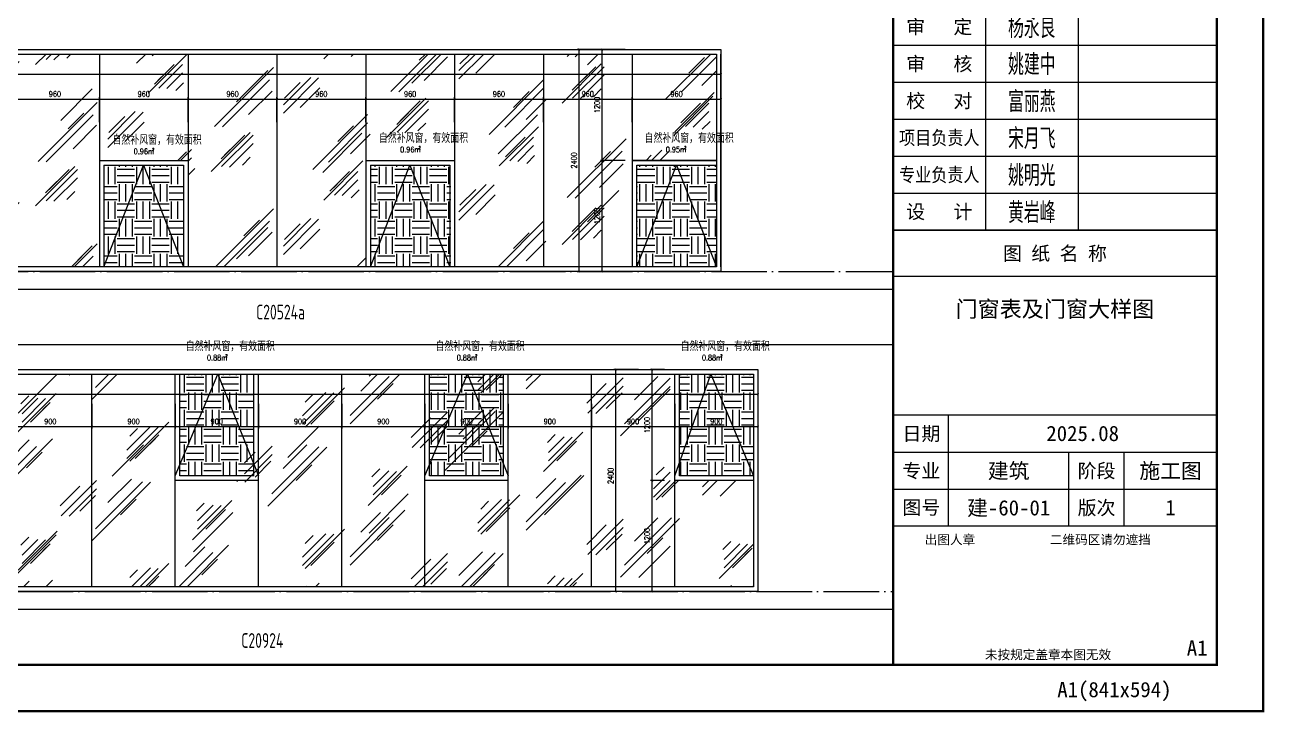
# Model space of a CAD drawing. Extents: x -4210259 to 293730, y -7499 to 868879.
# Drawn here: x -151936 to -138538, y 421208 to 428639 of the extents above; entities that cross this region are included whole.
import ezdxf
from ezdxf.enums import TextEntityAlignment as Align

# ---------------------------------------------------------------- set-up
doc = ezdxf.new("R2010")
doc.units = 0
doc.header["$LTSCALE"] = 1000
doc.header["$MEASUREMENT"] = 0
doc.linetypes.add('DOTE', pattern=[2.42, 2, -0.2, 0.02, -0.2])
doc.layers.get('Defpoints').update_dxf_attribs({"color": 210})
for name, color, linetype in [('0-cxFrame', 155, 'Continuous'), ('A-AXIS-DOTE', 14, 'DOTE'), ('A-CURTAIN', 134, 'Continuous'), ('A-LIN-V', 9, 'Continuous'), ('A-TEXT', 61, 'Continuous'), ('A-WINDOW', 140, 'Continuous'), ('A-门窗表显示尺寸', 160, 'Continuous'), ('qianming', 155, 'Continuous'), ('SPACE', 7, 'Continuous'), ('SPACE_HATCH', 8, 'Continuous'), ('参考线', 8, 'Continuous')]:
    doc.layers.add(name, color=color, linetype=linetype)
doc.layers.add('0-cxText', color=131, linetype='Continuous', lineweight=25)
doc.layers.add('A-WALL-HATCH', color=8, linetype='Continuous', lineweight=13)
doc.layers.add('A-加建区域', color=47, linetype='Continuous', plot=False)
doc.styles.add('_TCH_SPACE', font='SIMPLEX', dxfattribs={"height": 5, "bigfont": 'GBCBIG'})
doc.styles.add('A-DIM_T3', font='SIMPLEX', dxfattribs={"width": 0.705882, "bigfont": 'GBCBIG'})
doc.styles.add('BZHZ', font='bzxw', dxfattribs={"width": 0.8, "bigfont": 'bzhz'})
doc.styles.add('cx_biaoti', font='')
doc.styles.add('cx_tuming', font='')
doc.styles.add('cx_tuqian1', font='')
doc.styles.add('EXPO2012', font='@TSSDENG', dxfattribs={"width": 0.7, "bigfont": '@TSSDCHN'})
doc.styles.add('黑体', font='', dxfattribs={"height": 12})
doc.styles.get('cx_biaoti').set_extended_font_data('SimSun')
doc.styles.get('cx_tuming').set_extended_font_data('SimHei')
doc.styles.get('cx_tuqian1').set_extended_font_data('SimSun')
doc.styles.get('黑体').set_extended_font_data('SimHei')
doc.dimstyles.new('A-DIM&&20', dxfattribs={"dimtxt": 59.5, "dimasz": 20, "dimexe": 20, "dimexo": 20, "dimgap": 25.25, "dimtad": 1, "dimdec": 0, "dimzin": 0, "dimdsep": 46, "dimtxsty": 'A-DIM_T3', "dimblk": 'ARCHTICK', "dimcen": 0.09, "dimclrt": 7, "dimazin": 2, "dimtfac": 1, "dimtdec": 0, "dimtix": 1, "dimtmove": 2, "dimatfit": 3, "dimfxl": 0, "dimtolj": 1, "dimtzin": 0, "dimarcsym": 0})
pattern_1 = [(0, (0, 0), (187.5, 187.5), [187.5, -187.5]), (0, (0, 70.31), (187.5, 187.5), [187.5, -187.5]), (0, (0, 140.62), (187.5, 187.5), [187.5, -187.5]), (90, (23.44, 164.06), (-187.5, 187.5), [187.5, -187.5]), (90, (93.75, 164.06), (-187.5, 187.5), [187.5, -187.5]), (90, (164.06, 164.06), (-187.5, 187.5), [187.5, -187.5])]

# ---------------------------------------------------------------- blocks, each defined once
blk = doc.blocks.new('zjcx_lan_qianzi(Dragon)')
for p, q in [((-7000, 4800), (0, 4800)), ((-5000, 4800), (-5000, 0)), ((-3000, 4800), (-3000, 0)), ((-7000, 4000), (0, 4000)), ((-7000, 3200), (0, 3200)), ((-7000, 2400), (0, 2400)), ((-7000, 1600), (0, 1600)), ((-7000, 800), (0, 800))]:
    blk.add_line(p, q)
at = {"const_width": 30}
blk.add_lwpolyline([(-7000, 5600), (0, 5600)], dxfattribs=at)
blk.add_lwpolyline([(-7000, 5600), (0, 5600), (0, 0), (-7000, 0)], close=True, dxfattribs=at)
at = {"style": 'cx_biaoti'}
for s, p in [('签  字  栏', (-3500, 5200)), ('审   定', (-6000, 4400)), ('审   核', (-6000, 3600)), ('校   对', (-6000, 2800)), ('设   计', (-6000, 400))]:
    blk.add_text(s, height=300, dxfattribs=at).set_placement(p, align=Align.MIDDLE)
at = {"style": 'cx_biaoti', "width": 0.85}
for s, p in [('项目负责人', (-6000, 2000)), ('专业负责人', (-6000, 1200))]:
    blk.add_text(s, height=300, dxfattribs=at).set_placement(p, align=Align.MIDDLE)
blk = doc.blocks.new('T-签字(Dragon)')
at = {"layer": '0-cxFrame'}
blk.add_blockref('zjcx_lan_qianzi(Dragon)', (0, 0), dxfattribs=at)
at = {"layer": 'qianming', "style": 'BZHZ', "width": 0.8}
for s, p in [('杨永良', (-4000, 4400)), ('姚建中', (-4000, 3600)), ('富丽燕', (-4000, 2800)), ('宋月飞', (-4000, 2000)), ('姚明光', (-4000, 1200)), ('黄岩峰', (-4000, 400))]:
    blk.add_text(s, height=450, dxfattribs=at).set_placement(p, align=Align.MIDDLE)
blk = doc.blocks.new('zjcx_lan_tuming(Dragon)')
for p, q in [((-7000, 8400), (0, 8400)), ((-5800, 3000), (-5800, 5400)), ((-7000, 4600), (0, 4600)), ((-3200, 3000), (-3200, 4600)), ((-2000, 3000), (-2000, 4600)), ((-7000, 3800), (0, 3800))]:
    blk.add_line(p, q)
at = {"const_width": 30}
for points in [[(-7000, 9400), (0, 9400)], [(-7000, 5400), (0, 5400)], [(-7000, 3000), (0, 3000)], [(-7000, 0), (0, 0)]]:
    blk.add_lwpolyline(points, dxfattribs=at)
blk.add_lwpolyline([(-7000, 9400), (0, 9400), (0, 0), (-7000, 0)], close=True)
at = {"style": 'cx_biaoti'}
for s, p in [('图 纸 名 称', (-3500, 8900)), ('日期', (-6388, 5000)), ('专业', (-6388, 4200)), ('阶段', (-2600, 4200)), ('图号', (-6388, 3400)), ('版次', (-2600, 3400))]:
    blk.add_text(s, height=300, dxfattribs=at).set_placement(p, align=Align.MIDDLE)
for s, p in [('出图人章', (-6316, 2607)), ('二维码区请勿遮挡', (-3609, 2607)), ('未按规定盖章本图无效', (-5013, 120))]:
    blk.add_text(s, height=200, dxfattribs=at).set_placement(p)
blk = doc.blocks.new('T-图签(Dragon)')
blk.add_blockref('zjcx_lan_tuming(Dragon)', (0, 0))
at = {"color": 3, "style": 'cx_biaoti'}
for s, p in [('2025.08', (-2900, 5000)), ('建筑', (-4500, 4200)), ('施工图', (-1000, 4200))]:
    blk.add_text(s, height=330, dxfattribs=at).set_placement(p, align=Align.MIDDLE)
blk = doc.blocks.new('zjcx_T1(Dragon)')
at = {"layer": '0-cxFrame', "const_width": 50}
blk.add_lwpolyline([(-7000, 0), (0, 0), (0, 57400), (-7000, 57400)], close=True, dxfattribs=at)
at = {"layer": '0-cxFrame'}
for name, p in [('T-签字(Dragon)', (0, 9400)), ('T-图签(Dragon)', (0, 0))]:
    blk.add_blockref(name, p, dxfattribs=at)
blk = doc.blocks.new('TK22.A1 L(Dragon)')
at = {"layer": '0-cxFrame', "color": 7, "const_width": 0.5}
blk.add_lwpolyline([(0, 0), (-841, 0), (-841, 594), (0, 594)], close=True, dxfattribs=at)
at = {"layer": '0-cxFrame', "const_width": 0.5}
for points in [[(-80, 10), (-821, 10), (-821, 584), (-80, 584)], [(-10, 10), (-80, 10), (-80, 584), (-10, 584)]]:
    blk.add_lwpolyline(points, close=True, dxfattribs=at)
at = {"layer": '0-cxFrame', "xscale": 0.01, "yscale": 0.01, "zscale": 0.01}
blk.add_blockref('zjcx_T1(Dragon)', (-10, 10), dxfattribs=at)
at = {"style": '黑体', "flags": 4}
blk.add_attdef('图幅', text='', height=3.3, dxfattribs=at).set_placement((-40, 3), align=Align.RIGHT)
at = {"layer": '0-cxFrame', "style": '黑体'}
blk.add_text('(841x594)', height=3.3, dxfattribs=at).set_placement((-40, 3))
at = {"layer": '0-cxText', "flags": 4}
for tag, height, style, p in [('建设单位', 3.5, 'cx_tuming', (-45, 240)), ('项目名称', 3.5, 'cx_tuming', (-45, 210)), ('子项名称', 3.5, 'cx_tuming', (-45, 180)), ('工程编号', 3.3, 'cx_tuqian1', (-35, 165)), ('图名1', 3.5, 'cx_tuming', (-45, 87)), ('图名2', 3.5, 'cx_tuming', (-45, 79)), ('图名3', 3.5, 'cx_tuming', (-45, 71)), ('出图日期', 3.3, 'cx_tuqian1', (-39, 60)), ('专业', 3.3, 'cx_tuqian1', (-55, 52)), ('图号', 3.3, 'cx_tuqian1', (-55, 44)), ('版次', 3.3, 'cx_tuqian1', (-20, 44))]:
    blk.add_attdef(tag, text='', height=height, dxfattribs=dict(at, style=style)).set_placement(p, align=Align.MIDDLE)
at = {"layer": 'Defpoints', "color": 6, "flags": 4}
for tag, height, style, p in [('tufu', 3.3, '黑体', (-12, 12)), ('dwfname', 4, 'cx_tuqian1', (-80, 3))]:
    blk.add_attdef(tag, text='', height=height, dxfattribs=dict(at, style=style)).set_placement(p, align=Align.RIGHT)
blk = doc.blocks.new('_ArchTick')
at = {"color": 0, "linetype": 'ByBlock', "const_width": 0.4}
blk.add_lwpolyline([(-0.5, -0.5), (0.5, 0.5)], dxfattribs=at)
blk = doc.blocks.new('*D1271')
at = {"layer": 'A-门窗表显示尺寸', "color": 0, "lineweight": -2}
for p, q in [((161899, 519617), (161899, 519350)), ((182799, 519617), (182799, 519350)), ((161899, 519370), (182799, 519370))]:
    blk.add_line(p, q, dxfattribs=at)
at = {"layer": 'Defpoints', "color": 0}
for p in [(161899, 519637), (182799, 519637), (182799, 519370)]:
    blk.add_point(p, dxfattribs=at)
at = {"layer": 'A-门窗表显示尺寸', "color": 0, "lineweight": -2, "xscale": 20, "yscale": 20, "zscale": 20, "rotation": 180}
blk.add_blockref('_ArchTick', (161899, 519370), dxfattribs=at)
at = {"layer": 'A-门窗表显示尺寸', "color": 0, "lineweight": -2, "xscale": 20, "yscale": 20, "zscale": 20}
blk.add_blockref('_ArchTick', (182799, 519370), dxfattribs=at)
at = {"layer": 'A-门窗表显示尺寸', "color": 7, "insert": (172349, 519425), "char_height": 59.5, "attachment_point": 5, "style": 'A-DIM_T3'}
blk.add_mtext('\\A1;20900', dxfattribs=at)
blk = doc.blocks.new('*D1272')
at = {"layer": 'A-门窗表显示尺寸', "color": 0, "lineweight": -2}
for p, q in [((181789, 518437), (181636, 518437)), ((181656, 517237), (181656, 518437)), ((181789, 517237), (181636, 517237))]:
    blk.add_line(p, q, dxfattribs=at)
at = {"layer": 'Defpoints', "color": 0}
for p in [(181656, 518437), (181809, 518437), (181809, 517237)]:
    blk.add_point(p, dxfattribs=at)
at = {"layer": 'A-门窗表显示尺寸', "color": 0, "lineweight": -2, "xscale": 20, "yscale": 20, "zscale": 20}
for p, rotation in [((181656, 518437), 90), ((181656, 517237), 270)]:
    blk.add_blockref('_ArchTick', p, dxfattribs=dict(at, rotation=rotation))
at = {"layer": 'A-门窗表显示尺寸', "color": 7, "insert": (181601, 517837), "char_height": 59.5, "attachment_point": 5, "rotation": 90, "style": 'A-DIM_T3'}
blk.add_mtext('\\A1;1200', dxfattribs=at)
blk = doc.blocks.new('*D1273')
at = {"layer": 'A-门窗表显示尺寸', "color": 0, "lineweight": -2}
for p, q in [((181789, 519637), (181636, 519637)), ((181656, 518437), (181656, 519637)), ((181789, 518437), (181636, 518437))]:
    blk.add_line(p, q, dxfattribs=at)
at = {"layer": 'Defpoints', "color": 0}
for p in [(181656, 519637), (181809, 519637), (181809, 518437)]:
    blk.add_point(p, dxfattribs=at)
at = {"layer": 'A-门窗表显示尺寸', "color": 0, "lineweight": -2, "xscale": 20, "yscale": 20, "zscale": 20}
for p, rotation in [((181656, 519637), 90), ((181656, 518437), 270)]:
    blk.add_blockref('_ArchTick', p, dxfattribs=dict(at, rotation=rotation))
at = {"layer": 'A-门窗表显示尺寸', "color": 7, "insert": (181601, 519037), "char_height": 59.5, "attachment_point": 5, "rotation": 90, "style": 'A-DIM_T3'}
blk.add_mtext('\\A1;1200', dxfattribs=at)
blk = doc.blocks.new('*D1274')
at = {"layer": 'A-门窗表显示尺寸', "color": 0, "lineweight": -2}
for p, q in [((181899, 519267), (181899, 519000)), ((182799, 519267), (182799, 519000)), ((181899, 519020), (182799, 519020))]:
    blk.add_line(p, q, dxfattribs=at)
at = {"layer": 'Defpoints', "color": 0}
for p in [(181899, 519287), (182799, 519287), (182799, 519020)]:
    blk.add_point(p, dxfattribs=at)
at = {"layer": 'A-门窗表显示尺寸', "color": 0, "lineweight": -2, "xscale": 20, "yscale": 20, "zscale": 20, "rotation": 180}
blk.add_blockref('_ArchTick', (181899, 519020), dxfattribs=at)
at = {"layer": 'A-门窗表显示尺寸', "color": 0, "lineweight": -2, "xscale": 20, "yscale": 20, "zscale": 20}
blk.add_blockref('_ArchTick', (182799, 519020), dxfattribs=at)
at = {"layer": 'A-门窗表显示尺寸', "color": 7, "insert": (182349, 519075), "char_height": 59.5, "attachment_point": 5, "style": 'A-DIM_T3'}
blk.add_mtext('\\A1;900', dxfattribs=at)
blk = doc.blocks.new('*D1275')
at = {"layer": 'A-门窗表显示尺寸', "color": 0, "lineweight": -2}
for p, q in [((180999, 519267), (180999, 519000)), ((181899, 519267), (181899, 519000)), ((180999, 519020), (181899, 519020))]:
    blk.add_line(p, q, dxfattribs=at)
at = {"layer": 'Defpoints', "color": 0}
for p in [(180999, 519287), (181899, 519287), (181899, 519020)]:
    blk.add_point(p, dxfattribs=at)
at = {"layer": 'A-门窗表显示尺寸', "color": 0, "lineweight": -2, "xscale": 20, "yscale": 20, "zscale": 20, "rotation": 180}
blk.add_blockref('_ArchTick', (180999, 519020), dxfattribs=at)
at = {"layer": 'A-门窗表显示尺寸', "color": 0, "lineweight": -2, "xscale": 20, "yscale": 20, "zscale": 20}
blk.add_blockref('_ArchTick', (181899, 519020), dxfattribs=at)
at = {"layer": 'A-门窗表显示尺寸', "color": 7, "insert": (181449, 519075), "char_height": 59.5, "attachment_point": 5, "style": 'A-DIM_T3'}
blk.add_mtext('\\A1;900', dxfattribs=at)
blk = doc.blocks.new('*D1276')
at = {"layer": 'A-门窗表显示尺寸', "color": 0, "lineweight": -2}
for p, q in [((180099, 519267), (180099, 519000)), ((180999, 519267), (180999, 519000)), ((180099, 519020), (180999, 519020))]:
    blk.add_line(p, q, dxfattribs=at)
at = {"layer": 'Defpoints', "color": 0}
for p in [(180099, 519287), (180999, 519287), (180999, 519020)]:
    blk.add_point(p, dxfattribs=at)
at = {"layer": 'A-门窗表显示尺寸', "color": 0, "lineweight": -2, "xscale": 20, "yscale": 20, "zscale": 20, "rotation": 180}
blk.add_blockref('_ArchTick', (180099, 519020), dxfattribs=at)
at = {"layer": 'A-门窗表显示尺寸', "color": 0, "lineweight": -2, "xscale": 20, "yscale": 20, "zscale": 20}
blk.add_blockref('_ArchTick', (180999, 519020), dxfattribs=at)
at = {"layer": 'A-门窗表显示尺寸', "color": 7, "insert": (180549, 519075), "char_height": 59.5, "attachment_point": 5, "style": 'A-DIM_T3'}
blk.add_mtext('\\A1;900', dxfattribs=at)
blk = doc.blocks.new('*D1277')
at = {"layer": 'A-门窗表显示尺寸', "color": 0, "lineweight": -2}
for p, q in [((179199, 519267), (179199, 519000)), ((180099, 519267), (180099, 519000)), ((179199, 519020), (180099, 519020))]:
    blk.add_line(p, q, dxfattribs=at)
at = {"layer": 'Defpoints', "color": 0}
for p in [(179199, 519287), (180099, 519287), (180099, 519020)]:
    blk.add_point(p, dxfattribs=at)
at = {"layer": 'A-门窗表显示尺寸', "color": 0, "lineweight": -2, "xscale": 20, "yscale": 20, "zscale": 20, "rotation": 180}
blk.add_blockref('_ArchTick', (179199, 519020), dxfattribs=at)
at = {"layer": 'A-门窗表显示尺寸', "color": 0, "lineweight": -2, "xscale": 20, "yscale": 20, "zscale": 20}
blk.add_blockref('_ArchTick', (180099, 519020), dxfattribs=at)
at = {"layer": 'A-门窗表显示尺寸', "color": 7, "insert": (179649, 519075), "char_height": 59.5, "attachment_point": 5, "style": 'A-DIM_T3'}
blk.add_mtext('\\A1;900', dxfattribs=at)
blk = doc.blocks.new('*D1278')
at = {"layer": 'A-门窗表显示尺寸', "color": 0, "lineweight": -2}
for p, q in [((178299, 519267), (178299, 519000)), ((179199, 519267), (179199, 519000)), ((178299, 519020), (179199, 519020))]:
    blk.add_line(p, q, dxfattribs=at)
at = {"layer": 'Defpoints', "color": 0}
for p in [(178299, 519287), (179199, 519287), (179199, 519020)]:
    blk.add_point(p, dxfattribs=at)
at = {"layer": 'A-门窗表显示尺寸', "color": 0, "lineweight": -2, "xscale": 20, "yscale": 20, "zscale": 20, "rotation": 180}
blk.add_blockref('_ArchTick', (178299, 519020), dxfattribs=at)
at = {"layer": 'A-门窗表显示尺寸', "color": 0, "lineweight": -2, "xscale": 20, "yscale": 20, "zscale": 20}
blk.add_blockref('_ArchTick', (179199, 519020), dxfattribs=at)
at = {"layer": 'A-门窗表显示尺寸', "color": 7, "insert": (178749, 519075), "char_height": 59.5, "attachment_point": 5, "style": 'A-DIM_T3'}
blk.add_mtext('\\A1;900', dxfattribs=at)
blk = doc.blocks.new('*D1279')
at = {"layer": 'A-门窗表显示尺寸', "color": 0, "lineweight": -2}
for p, q in [((177399, 519267), (177399, 519000)), ((178299, 519267), (178299, 519000)), ((177399, 519020), (178299, 519020))]:
    blk.add_line(p, q, dxfattribs=at)
at = {"layer": 'Defpoints', "color": 0}
for p in [(177399, 519287), (178299, 519287), (178299, 519020)]:
    blk.add_point(p, dxfattribs=at)
at = {"layer": 'A-门窗表显示尺寸', "color": 0, "lineweight": -2, "xscale": 20, "yscale": 20, "zscale": 20, "rotation": 180}
blk.add_blockref('_ArchTick', (177399, 519020), dxfattribs=at)
at = {"layer": 'A-门窗表显示尺寸', "color": 0, "lineweight": -2, "xscale": 20, "yscale": 20, "zscale": 20}
blk.add_blockref('_ArchTick', (178299, 519020), dxfattribs=at)
at = {"layer": 'A-门窗表显示尺寸', "color": 7, "insert": (177849, 519075), "char_height": 59.5, "attachment_point": 5, "style": 'A-DIM_T3'}
blk.add_mtext('\\A1;900', dxfattribs=at)
blk = doc.blocks.new('*D1280')
at = {"layer": 'A-门窗表显示尺寸', "color": 0, "lineweight": -2}
for p, q in [((176499, 519267), (176499, 519000)), ((177399, 519267), (177399, 519000)), ((176499, 519020), (177399, 519020))]:
    blk.add_line(p, q, dxfattribs=at)
at = {"layer": 'Defpoints', "color": 0}
for p in [(176499, 519287), (177399, 519287), (177399, 519020)]:
    blk.add_point(p, dxfattribs=at)
at = {"layer": 'A-门窗表显示尺寸', "color": 0, "lineweight": -2, "xscale": 20, "yscale": 20, "zscale": 20, "rotation": 180}
blk.add_blockref('_ArchTick', (176499, 519020), dxfattribs=at)
at = {"layer": 'A-门窗表显示尺寸', "color": 0, "lineweight": -2, "xscale": 20, "yscale": 20, "zscale": 20}
blk.add_blockref('_ArchTick', (177399, 519020), dxfattribs=at)
at = {"layer": 'A-门窗表显示尺寸', "color": 7, "insert": (176949, 519075), "char_height": 59.5, "attachment_point": 5, "style": 'A-DIM_T3'}
blk.add_mtext('\\A1;900', dxfattribs=at)
blk = doc.blocks.new('*D1281')
at = {"layer": 'A-门窗表显示尺寸', "color": 0, "lineweight": -2}
for p, q in [((175599, 519267), (175599, 519000)), ((176499, 519267), (176499, 519000)), ((175599, 519020), (176499, 519020))]:
    blk.add_line(p, q, dxfattribs=at)
at = {"layer": 'Defpoints', "color": 0}
for p in [(175599, 519287), (176499, 519287), (176499, 519020)]:
    blk.add_point(p, dxfattribs=at)
at = {"layer": 'A-门窗表显示尺寸', "color": 0, "lineweight": -2, "xscale": 20, "yscale": 20, "zscale": 20, "rotation": 180}
blk.add_blockref('_ArchTick', (175599, 519020), dxfattribs=at)
at = {"layer": 'A-门窗表显示尺寸', "color": 0, "lineweight": -2, "xscale": 20, "yscale": 20, "zscale": 20}
blk.add_blockref('_ArchTick', (176499, 519020), dxfattribs=at)
at = {"layer": 'A-门窗表显示尺寸', "color": 7, "insert": (176049, 519075), "char_height": 59.5, "attachment_point": 5, "style": 'A-DIM_T3'}
blk.add_mtext('\\A1;900', dxfattribs=at)
blk = doc.blocks.new('*D1282')
at = {"layer": 'A-门窗表显示尺寸', "color": 0, "lineweight": -2}
for p, q in [((174699, 519267), (174699, 519000)), ((175599, 519267), (175599, 519000)), ((174699, 519020), (175599, 519020))]:
    blk.add_line(p, q, dxfattribs=at)
at = {"layer": 'Defpoints', "color": 0}
for p in [(174699, 519287), (175599, 519287), (175599, 519020)]:
    blk.add_point(p, dxfattribs=at)
at = {"layer": 'A-门窗表显示尺寸', "color": 0, "lineweight": -2, "xscale": 20, "yscale": 20, "zscale": 20, "rotation": 180}
blk.add_blockref('_ArchTick', (174699, 519020), dxfattribs=at)
at = {"layer": 'A-门窗表显示尺寸', "color": 0, "lineweight": -2, "xscale": 20, "yscale": 20, "zscale": 20}
blk.add_blockref('_ArchTick', (175599, 519020), dxfattribs=at)
at = {"layer": 'A-门窗表显示尺寸', "color": 7, "insert": (175149, 519075), "char_height": 59.5, "attachment_point": 5, "style": 'A-DIM_T3'}
blk.add_mtext('\\A1;900', dxfattribs=at)
blk = doc.blocks.new('*D1297')
at = {"layer": 'A-门窗表显示尺寸', "color": 0, "lineweight": -2}
for p, q in [((181509, 519637), (181242, 519637)), ((181262, 517237), (181262, 519637)), ((181509, 517237), (181242, 517237))]:
    blk.add_line(p, q, dxfattribs=at)
at = {"layer": 'Defpoints', "color": 0}
for p in [(181262, 519637), (181529, 519637), (181529, 517237)]:
    blk.add_point(p, dxfattribs=at)
at = {"layer": 'A-门窗表显示尺寸', "color": 0, "lineweight": -2, "xscale": 20, "yscale": 20, "zscale": 20}
for p, rotation in [((181262, 519637), 90), ((181262, 517237), 270)]:
    blk.add_blockref('_ArchTick', p, dxfattribs=dict(at, rotation=rotation))
at = {"layer": 'A-门窗表显示尺寸', "color": 7, "insert": (181207, 518487), "char_height": 59.5, "attachment_point": 5, "rotation": 90, "style": 'A-DIM_T3'}
blk.add_mtext('\\A1;2400', dxfattribs=at)
blk = doc.blocks.new('*D1408')
at = {"layer": 'A-门窗表显示尺寸', "color": 0, "lineweight": -2}
for p, q in [((88599, 519123), (88599, 519390)), ((88599, 519370), (109099, 519370)), ((109099, 519123), (109099, 519390))]:
    blk.add_line(p, q, dxfattribs=at)
at = {"layer": 'Defpoints', "color": 0}
for p in [(109099, 519370), (88599, 519103), (109099, 519103)]:
    blk.add_point(p, dxfattribs=at)
at = {"layer": 'A-门窗表显示尺寸', "color": 0, "lineweight": -2, "xscale": 20, "yscale": 20, "zscale": 20, "rotation": 180}
blk.add_blockref('_ArchTick', (88599, 519370), dxfattribs=at)
at = {"layer": 'A-门窗表显示尺寸', "color": 0, "lineweight": -2, "xscale": 20, "yscale": 20, "zscale": 20}
blk.add_blockref('_ArchTick', (109099, 519370), dxfattribs=at)
at = {"layer": 'A-门窗表显示尺寸', "color": 7, "insert": (98849, 519425), "char_height": 59.5, "attachment_point": 5, "style": 'A-DIM_T3'}
blk.add_mtext('\\A1;20500', dxfattribs=at)
blk = doc.blocks.new('*D1409')
at = {"layer": 'A-门窗表显示尺寸', "color": 0, "lineweight": -2}
for p, q in [((107813, 519637), (107545, 519637)), ((107565, 517237), (107565, 519637)), ((107813, 517237), (107545, 517237))]:
    blk.add_line(p, q, dxfattribs=at)
at = {"layer": 'Defpoints', "color": 0}
for p in [(107565, 519637), (107833, 519637), (107833, 517237)]:
    blk.add_point(p, dxfattribs=at)
at = {"layer": 'A-门窗表显示尺寸', "color": 0, "lineweight": -2, "xscale": 20, "yscale": 20, "zscale": 20}
for p, rotation in [((107565, 519637), 90), ((107565, 517237), 270)]:
    blk.add_blockref('_ArchTick', p, dxfattribs=dict(at, rotation=rotation))
at = {"layer": 'A-门窗表显示尺寸', "color": 7, "insert": (107510, 518437), "char_height": 59.5, "attachment_point": 5, "rotation": 90, "style": 'A-DIM_T3'}
blk.add_mtext('\\A1;2400', dxfattribs=at)
blk = doc.blocks.new('*D1410')
at = {"layer": 'A-门窗表显示尺寸', "color": 0, "lineweight": -2}
for p, q in [((108139, 518850), (108139, 519120)), ((108139, 519100), (109099, 519100)), ((109099, 518850), (109099, 519120))]:
    blk.add_line(p, q, dxfattribs=at)
at = {"layer": 'Defpoints', "color": 0}
for p in [(109099, 519100), (108139, 518830), (109099, 518830)]:
    blk.add_point(p, dxfattribs=at)
at = {"layer": 'A-门窗表显示尺寸', "color": 0, "lineweight": -2, "xscale": 20, "yscale": 20, "zscale": 20, "rotation": 180}
blk.add_blockref('_ArchTick', (108139, 519100), dxfattribs=at)
at = {"layer": 'A-门窗表显示尺寸', "color": 0, "lineweight": -2, "xscale": 20, "yscale": 20, "zscale": 20}
blk.add_blockref('_ArchTick', (109099, 519100), dxfattribs=at)
at = {"layer": 'A-门窗表显示尺寸', "color": 7, "insert": (108619, 519155), "char_height": 59.5, "attachment_point": 5, "style": 'A-DIM_T3'}
blk.add_mtext('\\A1;960', dxfattribs=at)
blk = doc.blocks.new('*D1411')
at = {"layer": 'A-门窗表显示尺寸', "color": 0, "lineweight": -2}
for p, q in [((107179, 518850), (107179, 519120)), ((107179, 519100), (108139, 519100)), ((108139, 518850), (108139, 519120))]:
    blk.add_line(p, q, dxfattribs=at)
at = {"layer": 'Defpoints', "color": 0}
for p in [(108139, 519100), (107179, 518830), (108139, 518830)]:
    blk.add_point(p, dxfattribs=at)
at = {"layer": 'A-门窗表显示尺寸', "color": 0, "lineweight": -2, "xscale": 20, "yscale": 20, "zscale": 20, "rotation": 180}
blk.add_blockref('_ArchTick', (107179, 519100), dxfattribs=at)
at = {"layer": 'A-门窗表显示尺寸', "color": 0, "lineweight": -2, "xscale": 20, "yscale": 20, "zscale": 20}
blk.add_blockref('_ArchTick', (108139, 519100), dxfattribs=at)
at = {"layer": 'A-门窗表显示尺寸', "color": 7, "insert": (107659, 519155), "char_height": 59.5, "attachment_point": 5, "style": 'A-DIM_T3'}
blk.add_mtext('\\A1;960', dxfattribs=at)
blk = doc.blocks.new('*D1412')
at = {"layer": 'A-门窗表显示尺寸', "color": 0, "lineweight": -2}
for p, q in [((106219, 518850), (106219, 519120)), ((106219, 519100), (107179, 519100)), ((107179, 518850), (107179, 519120))]:
    blk.add_line(p, q, dxfattribs=at)
at = {"layer": 'Defpoints', "color": 0}
for p in [(107179, 519100), (106219, 518830), (107179, 518830)]:
    blk.add_point(p, dxfattribs=at)
at = {"layer": 'A-门窗表显示尺寸', "color": 0, "lineweight": -2, "xscale": 20, "yscale": 20, "zscale": 20, "rotation": 180}
blk.add_blockref('_ArchTick', (106219, 519100), dxfattribs=at)
at = {"layer": 'A-门窗表显示尺寸', "color": 0, "lineweight": -2, "xscale": 20, "yscale": 20, "zscale": 20}
blk.add_blockref('_ArchTick', (107179, 519100), dxfattribs=at)
at = {"layer": 'A-门窗表显示尺寸', "color": 7, "insert": (106699, 519155), "char_height": 59.5, "attachment_point": 5, "style": 'A-DIM_T3'}
blk.add_mtext('\\A1;960', dxfattribs=at)
blk = doc.blocks.new('*D1413')
at = {"layer": 'A-门窗表显示尺寸', "color": 0, "lineweight": -2}
for p, q in [((105259, 518850), (105259, 519120)), ((105259, 519100), (106219, 519100)), ((106219, 518850), (106219, 519120))]:
    blk.add_line(p, q, dxfattribs=at)
at = {"layer": 'Defpoints', "color": 0}
for p in [(106219, 519100), (105259, 518830), (106219, 518830)]:
    blk.add_point(p, dxfattribs=at)
at = {"layer": 'A-门窗表显示尺寸', "color": 0, "lineweight": -2, "xscale": 20, "yscale": 20, "zscale": 20, "rotation": 180}
blk.add_blockref('_ArchTick', (105259, 519100), dxfattribs=at)
at = {"layer": 'A-门窗表显示尺寸', "color": 0, "lineweight": -2, "xscale": 20, "yscale": 20, "zscale": 20}
blk.add_blockref('_ArchTick', (106219, 519100), dxfattribs=at)
at = {"layer": 'A-门窗表显示尺寸', "color": 7, "insert": (105739, 519155), "char_height": 59.5, "attachment_point": 5, "style": 'A-DIM_T3'}
blk.add_mtext('\\A1;960', dxfattribs=at)
blk = doc.blocks.new('*D1414')
at = {"layer": 'A-门窗表显示尺寸', "color": 0, "lineweight": -2}
for p, q in [((104299, 518850), (104299, 519120)), ((104299, 519100), (105259, 519100)), ((105259, 518850), (105259, 519120))]:
    blk.add_line(p, q, dxfattribs=at)
at = {"layer": 'Defpoints', "color": 0}
for p in [(105259, 519100), (104299, 518830), (105259, 518830)]:
    blk.add_point(p, dxfattribs=at)
at = {"layer": 'A-门窗表显示尺寸', "color": 0, "lineweight": -2, "xscale": 20, "yscale": 20, "zscale": 20, "rotation": 180}
blk.add_blockref('_ArchTick', (104299, 519100), dxfattribs=at)
at = {"layer": 'A-门窗表显示尺寸', "color": 0, "lineweight": -2, "xscale": 20, "yscale": 20, "zscale": 20}
blk.add_blockref('_ArchTick', (105259, 519100), dxfattribs=at)
at = {"layer": 'A-门窗表显示尺寸', "color": 7, "insert": (104779, 519155), "char_height": 59.5, "attachment_point": 5, "style": 'A-DIM_T3'}
blk.add_mtext('\\A1;960', dxfattribs=at)
blk = doc.blocks.new('*D1415')
at = {"layer": 'A-门窗表显示尺寸', "color": 0, "lineweight": -2}
for p, q in [((103339, 518850), (103339, 519120)), ((103339, 519100), (104299, 519100)), ((104299, 518850), (104299, 519120))]:
    blk.add_line(p, q, dxfattribs=at)
at = {"layer": 'Defpoints', "color": 0}
for p in [(104299, 519100), (103339, 518830), (104299, 518830)]:
    blk.add_point(p, dxfattribs=at)
at = {"layer": 'A-门窗表显示尺寸', "color": 0, "lineweight": -2, "xscale": 20, "yscale": 20, "zscale": 20, "rotation": 180}
blk.add_blockref('_ArchTick', (103339, 519100), dxfattribs=at)
at = {"layer": 'A-门窗表显示尺寸', "color": 0, "lineweight": -2, "xscale": 20, "yscale": 20, "zscale": 20}
blk.add_blockref('_ArchTick', (104299, 519100), dxfattribs=at)
at = {"layer": 'A-门窗表显示尺寸', "color": 7, "insert": (103819, 519155), "char_height": 59.5, "attachment_point": 5, "style": 'A-DIM_T3'}
blk.add_mtext('\\A1;960', dxfattribs=at)
blk = doc.blocks.new('*D1416')
at = {"layer": 'A-门窗表显示尺寸', "color": 0, "lineweight": -2}
for p, q in [((102379, 518850), (102379, 519120)), ((102379, 519100), (103339, 519100)), ((103339, 518850), (103339, 519120))]:
    blk.add_line(p, q, dxfattribs=at)
at = {"layer": 'Defpoints', "color": 0}
for p in [(103339, 519100), (102379, 518830), (103339, 518830)]:
    blk.add_point(p, dxfattribs=at)
at = {"layer": 'A-门窗表显示尺寸', "color": 0, "lineweight": -2, "xscale": 20, "yscale": 20, "zscale": 20, "rotation": 180}
blk.add_blockref('_ArchTick', (102379, 519100), dxfattribs=at)
at = {"layer": 'A-门窗表显示尺寸', "color": 0, "lineweight": -2, "xscale": 20, "yscale": 20, "zscale": 20}
blk.add_blockref('_ArchTick', (103339, 519100), dxfattribs=at)
at = {"layer": 'A-门窗表显示尺寸', "color": 7, "insert": (102859, 519155), "char_height": 59.5, "attachment_point": 5, "style": 'A-DIM_T3'}
blk.add_mtext('\\A1;960', dxfattribs=at)
blk = doc.blocks.new('*D1417')
at = {"layer": 'A-门窗表显示尺寸', "color": 0, "lineweight": -2}
for p, q in [((101419, 518850), (101419, 519120)), ((101419, 519100), (102379, 519100)), ((102379, 518850), (102379, 519120))]:
    blk.add_line(p, q, dxfattribs=at)
at = {"layer": 'Defpoints', "color": 0}
for p in [(102379, 519100), (101419, 518830), (102379, 518830)]:
    blk.add_point(p, dxfattribs=at)
at = {"layer": 'A-门窗表显示尺寸', "color": 0, "lineweight": -2, "xscale": 20, "yscale": 20, "zscale": 20, "rotation": 180}
blk.add_blockref('_ArchTick', (101419, 519100), dxfattribs=at)
at = {"layer": 'A-门窗表显示尺寸', "color": 0, "lineweight": -2, "xscale": 20, "yscale": 20, "zscale": 20}
blk.add_blockref('_ArchTick', (102379, 519100), dxfattribs=at)
at = {"layer": 'A-门窗表显示尺寸', "color": 7, "insert": (101899, 519155), "char_height": 59.5, "attachment_point": 5, "style": 'A-DIM_T3'}
blk.add_mtext('\\A1;960', dxfattribs=at)
blk = doc.blocks.new('*D1431')
at = {"layer": 'A-门窗表显示尺寸', "color": 0, "lineweight": -2}
for p, q in [((108063, 518437), (107795, 518437)), ((107815, 517237), (107815, 518437)), ((108063, 517237), (107795, 517237))]:
    blk.add_line(p, q, dxfattribs=at)
at = {"layer": 'Defpoints', "color": 0}
for p in [(107815, 518437), (108083, 518437), (108083, 517237)]:
    blk.add_point(p, dxfattribs=at)
at = {"layer": 'A-门窗表显示尺寸', "color": 0, "lineweight": -2, "xscale": 20, "yscale": 20, "zscale": 20}
for p, rotation in [((107815, 518437), 90), ((107815, 517237), 270)]:
    blk.add_blockref('_ArchTick', p, dxfattribs=dict(at, rotation=rotation))
at = {"layer": 'A-门窗表显示尺寸', "color": 7, "insert": (107760, 517837), "char_height": 59.5, "attachment_point": 5, "rotation": 90, "style": 'A-DIM_T3'}
blk.add_mtext('\\A1;1200', dxfattribs=at)
blk = doc.blocks.new('*D1432')
at = {"layer": 'A-门窗表显示尺寸', "color": 0, "lineweight": -2}
for p, q in [((108063, 519637), (107795, 519637)), ((107815, 518437), (107815, 519637)), ((108063, 518437), (107795, 518437))]:
    blk.add_line(p, q, dxfattribs=at)
at = {"layer": 'Defpoints', "color": 0}
for p in [(107815, 519637), (108083, 519637), (108083, 518437)]:
    blk.add_point(p, dxfattribs=at)
at = {"layer": 'A-门窗表显示尺寸', "color": 0, "lineweight": -2, "xscale": 20, "yscale": 20, "zscale": 20}
for p, rotation in [((107815, 519637), 90), ((107815, 518437), 270)]:
    blk.add_blockref('_ArchTick', p, dxfattribs=dict(at, rotation=rotation))
at = {"layer": 'A-门窗表显示尺寸', "color": 7, "insert": (107760, 519037), "char_height": 59.5, "attachment_point": 5, "rotation": 90, "style": 'A-DIM_T3'}
blk.add_mtext('\\A1;1200', dxfattribs=at)
blk = doc.blocks.new('C21024-M')
at = {"layer": 'SPACE', "color": 1, "style": '_TCH_SPACE'}
for p in [(176612.5, 519837.5), (176612.5, 519837.5), (179312.5, 519837.5), (179312.5, 519837.5), (181962.5, 519837.5)]:
    blk.add_text('自然补风窗，有效面积', height=96.45, dxfattribs=at).set_placement(p)
at = {"layer": 'SPACE', "color": 1, "style": '_TCH_SPACE', "width": 0.705882}
for s, height, p in [('0.88m', 59.5, (176842.7, 519735.1)), ('0.88m', 59.5, (176842.7, 519735.1)), ('2', 29.8, (177042.7, 519770.1)), ('2', 29.8, (177042.7, 519770.1)), ('0.88m', 59.5, (179542.7, 519735.1)), ('0.88m', 59.5, (179542.7, 519735.1)), ('2', 29.8, (179742.7, 519770.1)), ('2', 29.8, (179742.7, 519770.1)), ('0.88m', 59.5, (182192.7, 519735.1)), ('2', 29.8, (182392.7, 519770.1))]:
    blk.add_text(s, height=height, dxfattribs=at).set_placement(p)
blk.add_wipeout([(161899.3, 517237.5), (182799.3, 517237.5), (182799.3, 519637.5), (161899.3, 519637.5)]).dxf.layer = '参考线'
at = {"layer": 'A-WALL-HATCH'}
h = blk.add_hatch(dxfattribs=at)
h.set_pattern_fill('玻璃2', color=256, scale=100, angle=180)
h.set_pattern_definition([(45, (1568211.1, 60), (0, 1527.35065), [600, -360, 600, -360, 240, -523.2816]), (45, (1568181.1, 90), (0, 1527.35065), [480, -600, 360, -360, 420, -463.2816]), (45, (1568181.1, 180), (0, 1527.35065), [360, -720, 240, -360, 540, -463.2816]), (45, (1568271.1, 90), (0, 1527.35065), [360, -720, 300, -1303.2815]), (45, (1568361.1, 180), (0, 1527.35065), [180, -900, 120, -1483.2815]), (45, (1568211.1, 330), (0, 1527.35065), [120, -900, 120, -480, 300, -763.2816]), (45, (1568751.1, 240), (0, 1527.35065), [600, -900, 720, -475.2816]), (45, (1568751.1, 150), (0, 1527.35065), [840, -600, 900, -355.2816]), (45, (1568901.1, 270), (0, -1697.0563), [600, -840, 480, -763.2816]), (45, (1568811.1, 450), (0, 1527.35065), [300, -1200, 360, -823.2816]), (45, (1568991.1, 360), (0, 1527.35065), [240, -1200, 240, -1003.2815])])
h.paths.add_polyline_path([(182749.3, 517287.5), (161949.3, 517287.5), (161949.3, 518437.5), (162849.3, 518437.5), (162849.3, 519587.5), (167449.3, 519587.5), (167449.3, 518437.5), (168249.3, 518437.5), (168249.3, 519587.5), (171949.3, 519587.5), (171949.3, 518437.5), (172749.3, 518437.5), (172749.3, 519587.5), (176449.3, 519587.5), (176449.3, 518437.5), (177249.3, 518437.5), (177249.3, 519587.5), (181849.3, 519587.5), (181849.3, 518437.5), (182749.3, 518437.5)])
at = {"layer": 'SPACE_HATCH'}
h = blk.add_hatch(dxfattribs=at)
h.set_pattern_fill('土壤', color=1, scale=50, style=0)
h.set_pattern_definition(pattern_1)
h.paths.add_polyline_path([(177349.3, 518487.5), (176549.3, 518487.5), (176549.3, 519587.5), (177349.3, 519587.5)])
h = blk.add_hatch(dxfattribs=at)
h.set_pattern_fill('土壤', color=1, scale=50, style=0)
h.set_pattern_definition(pattern_1)
h.paths.add_polyline_path([(177349.3, 518487.5), (176549.3, 518487.5), (176549.3, 519587.5), (177349.3, 519587.5)])
h = blk.add_hatch(dxfattribs=at)
h.set_pattern_fill('土壤', color=1, scale=50, style=0)
h.set_pattern_definition(pattern_1)
h.paths.add_polyline_path([(180049.3, 518487.5), (179249.3, 518487.5), (179249.3, 519587.5), (180049.3, 519587.5)])
h = blk.add_hatch(dxfattribs=at)
h.set_pattern_fill('土壤', color=1, scale=50, style=0)
h.set_pattern_definition(pattern_1)
h.paths.add_polyline_path([(180049.3, 518487.5), (179249.3, 518487.5), (179249.3, 519587.5), (180049.3, 519587.5)])
h = blk.add_hatch(dxfattribs=at)
h.set_pattern_fill('土壤', color=1, scale=50, style=0)
h.set_pattern_definition(pattern_1)
h.paths.add_polyline_path([(182749.3, 518487.5), (181949.3, 518487.5), (181949.3, 519587.5), (182749.3, 519587.5)])
at = {"layer": 'A-WINDOW'}
for p, q in [((175599.3, 517287.5), (175599.3, 519587.5)), ((176499.3, 517287.5), (176499.3, 519587.5)), ((176549.3, 518487.5), (176549.3, 519587.5)), ((177349.3, 518487.5), (177349.3, 519587.5)), ((177399.3, 517287.5), (177399.3, 519587.5)), ((178299.3, 517287.5), (178299.3, 519587.5)), ((179199.3, 517287.5), (179199.3, 519587.5)), ((179249.3, 518487.5), (179249.3, 519587.5)), ((180049.3, 518487.5), (180049.3, 519587.5)), ((180099.3, 517287.5), (180099.3, 519587.5)), ((180999.3, 517287.5), (180999.3, 519587.5)), ((181899.3, 517287.5), (181899.3, 519587.5)), ((181949.3, 518487.5), (181949.3, 519587.5)), ((177399.3, 518437.5), (176499.3, 518437.5)), ((177349.3, 518487.5), (176549.3, 518487.5)), ((180099.3, 518437.5), (179199.3, 518437.5)), ((180049.3, 518487.5), (179249.3, 518487.5)), ((182749.3, 518437.5), (181899.3, 518437.5)), ((182749.3, 518487.5), (181949.3, 518487.5))]:
    blk.add_line(p, q, dxfattribs=at)
for points in [[(182799.3, 517237.5), (161899.3, 517237.5), (161899.3, 519637.5), (182799.3, 519637.5)], [(182749.3, 517287.5), (161949.3, 517287.5), (161949.3, 519587.5), (182749.3, 519587.5)]]:
    blk.add_lwpolyline(points, close=True, dxfattribs=at)
for points in [[(176499.3, 518487.5), (176960, 519587.5), (177399.3, 518487.5)], [(179199.3, 518487.5), (179660, 519587.5), (180099.3, 518487.5)], [(181899.3, 518487.5), (182290, 519587.5), (182749.3, 518487.5)]]:
    blk.add_lwpolyline(points, dxfattribs=at)
at = {"layer": 'A-门窗表显示尺寸'}
for p1, p2, distance, picture, middle in [((161899.3, 519637.5), (182799.3, 519637.5), -267.5, '*D1271', (172349.3, 519425)), ((181809.3, 518437.5), (181809.3, 519637.5), 153.7, '*D1273', (181600.6, 519037.5)), ((174699.3, 519287.5), (175599.3, 519287.5), -267.5, '*D1282', (175149.3, 519075)), ((175599.3, 519287.5), (176499.3, 519287.5), -267.5, '*D1281', (176049.3, 519075)), ((176499.3, 519287.5), (177399.3, 519287.5), -267.5, '*D1280', (176949.3, 519075)), ((177399.3, 519287.5), (178299.3, 519287.5), -267.5, '*D1279', (177849.3, 519075)), ((178299.3, 519287.5), (179199.3, 519287.5), -267.5, '*D1278', (178749.3, 519075)), ((179199.3, 519287.5), (180099.3, 519287.5), -267.5, '*D1277', (179649.3, 519075)), ((180099.3, 519287.5), (180999.3, 519287.5), -267.5, '*D1276', (180549.3, 519075)), ((180999.3, 519287.5), (181899.3, 519287.5), -267.5, '*D1275', (181449.3, 519075)), ((181899.3, 519287.5), (182799.3, 519287.5), -267.5, '*D1274', (182349.3, 519075)), ((181809.3, 517237.5), (181809.3, 518437.5), 153.7, '*D1272', (181600.6, 517837.5))]:
    dim = blk.add_aligned_dim(p1=p1, p2=p2, distance=distance, dimstyle='A-DIM&&20', dxfattribs=at)
    dim.commit()
    dim.dimension.update_dxf_attribs({"geometry": picture, "text_midpoint": middle})
dim = blk.add_linear_dim(base=(181261.9, 519637.5), p1=(181529.3, 517237.5), p2=(181529.3, 519637.5), angle=90, dimstyle='A-DIM&&20', dxfattribs=at)
dim.commit()
dim.dimension.update_dxf_attribs({"geometry": '*D1297', "text_midpoint": (181206.9, 518487.5), "dimtype": 161})
blk = doc.blocks.new('ber5465')
blk.add_wipeout([(88599.3, 517237.5), (109099.3, 517237.5), (109099.3, 519637.5), (88599.3, 519637.5)]).dxf.layer = '参考线'
at = {"layer": 'A-WALL-HATCH'}
h = blk.add_hatch(dxfattribs=at)
h.set_pattern_fill('玻璃2', color=256, scale=100, angle=180)
h.set_pattern_definition([(225, (298278.7, -10610), (-2e-13, -1527.3506), [600, -360, 600, -360, 240, -523.2816]), (225, (298308.7, -10640), (-2e-13, -1527.3506), [480, -600, 360, -360, 420, -463.2816]), (225, (298308.7, -10730), (-2e-13, -1527.3506), [360, -720, 240, -360, 540, -463.2816]), (225, (298218.7, -10640), (-2e-13, -1527.3506), [360, -720, 300, -1303.2815]), (225, (298128.7, -10730), (-2e-13, -1527.3506), [180, -900, 120, -1483.2815]), (225, (298278.7, -10880), (-2e-13, -1527.3506), [120, -900, 120, -480, 300, -763.2816]), (225, (297738.7, -10790), (-2e-13, -1527.3506), [600, -900, 720, -475.2816]), (225, (297738.7, -10700), (-2e-13, -1527.3506), [840, -600, 900, -355.2816]), (225, (297588.7, -10820), (2e-13, 1697.0563), [600, -840, 480, -763.2816]), (225, (297678.7, -11000), (-2e-13, -1527.3506), [300, -1200, 360, -823.2816]), (225, (297498.7, -10910), (-2e-13, -1527.3506), [240, -1200, 240, -1003.2815])])
h.paths.add_polyline_path([(108139.3, 518437.5), (109049.3, 518437.5), (109049.3, 519587.5), (88649.3, 519587.5), (88649.3, 518437.5), (89559.3, 518437.5), (89559.3, 517287.5), (91479.3, 517287.5), (91479.3, 518437.5), (92439.3, 518437.5), (92439.3, 517287.5), (94359.3, 517287.5), (94359.3, 518437.5), (95319.3, 518437.5), (95319.3, 517287.5), (98199.3, 517287.5), (98199.3, 518437.5), (99499.3, 518437.5), (99499.3, 517287.5), (102379.3, 517287.5), (102379.3, 518437.5), (103339.3, 518437.5), (103339.3, 517287.5), (105259.3, 517287.5), (105259.3, 518437.5), (106219.3, 518437.5), (106219.3, 517287.5), (108139.3, 517287.5)])
at = {"layer": 'SPACE_HATCH'}
h = blk.add_hatch(dxfattribs=at)
h.set_pattern_fill('土壤', color=256, scale=50, style=0)
h.set_pattern_definition(pattern_1)
h.paths.add_polyline_path([(103297.5, 518387.5), (102429.3, 518387.5), (102429.3, 517287.5), (103297.5, 517287.5)])
h = blk.add_hatch(dxfattribs=at)
h.set_pattern_fill('土壤', color=256, scale=50, style=0)
h.set_pattern_definition(pattern_1)
h.paths.add_polyline_path([(106177.5, 518387.5), (105309.3, 518387.5), (105309.3, 517287.5), (106177.5, 517287.5)])
h = blk.add_hatch(dxfattribs=at)
h.set_pattern_fill('土壤', color=256, scale=50, style=0)
h.set_pattern_definition(pattern_1)
h.paths.add_polyline_path([(109049.3, 518387.5), (108189.3, 518387.5), (108189.3, 517287.5), (109049.3, 517287.5)])
at = {"layer": 'A-WINDOW'}
for p, q in [((102379.3, 519587.5), (102379.3, 517287.5)), ((103339.3, 519587.5), (103339.3, 517287.5)), ((104299.3, 519587.5), (104299.3, 517287.5)), ((105259.3, 519587.5), (105259.3, 517287.5)), ((106219.3, 519587.5), (106219.3, 517287.5)), ((107179.3, 519587.5), (107179.3, 517287.5)), ((108139.3, 519587.5), (108139.3, 517287.5)), ((109099.3, 517287.5), (109099.3, 519587.5)), ((102379.3, 518437.5), (103339.3, 518437.5)), ((105259.3, 518437.5), (106219.3, 518437.5)), ((108139.3, 518437.5), (109049.3, 518437.5)), ((109049.3, 518437.5), (108139.3, 518437.5)), ((102429.3, 518387.5), (102429.3, 517287.5)), ((102429.3, 518387.5), (103289.3, 518387.5)), ((103289.3, 518387.5), (103289.3, 517287.5)), ((105309.3, 518387.5), (105309.3, 517287.5)), ((105309.3, 518387.5), (106169.3, 518387.5)), ((106169.3, 518387.5), (106169.3, 517287.5)), ((108189.3, 517287.5), (108189.3, 518387.5)), ((108189.3, 518387.5), (109049.3, 518387.5))]:
    blk.add_line(p, q, dxfattribs=at)
for points in [[(109099.3, 517237.5), (88599.3, 517237.5), (88599.3, 519637.5), (109099.3, 519637.5)], [(109049.3, 517287.5), (88649.3, 517287.5), (88649.3, 519587.5), (109049.3, 519587.5)]]:
    blk.add_lwpolyline(points, close=True, dxfattribs=at)
for points in [[(102429.3, 517287.5), (102856.8, 518387.5), (103289.3, 517287.5)], [(105309.3, 517287.5), (105736.8, 518387.5), (106169.3, 517287.5)], [(108189.3, 517287.5), (108616.8, 518387.5), (109049.3, 517287.5)]]:
    blk.add_lwpolyline(points, dxfattribs=at)
at = {"layer": 'A-加建区域', "style": '_TCH_SPACE'}
for p in [(102520.7, 518607.5), (105400.7, 518627.5), (108272.5, 518627.5)]:
    blk.add_text('自然补风窗，有效面积', height=96.45, dxfattribs=at).set_placement(p)
at = {"layer": 'A-加建区域', "style": '_TCH_SPACE', "width": 0.705882}
for s, height, p in [('0.96m', 59.5, (102750.9, 518505.1)), ('2', 29.8, (102950.9, 518540.1)), ('0.96m', 59.5, (105630.9, 518525.1)), ('2', 29.8, (105830.9, 518560.1)), ('0.95m', 59.5, (108502.7, 518525.1)), ('2', 29.8, (108702.7, 518560.1))]:
    blk.add_text(s, height=height, dxfattribs=at).set_placement(p)
at = {"layer": 'A-门窗表显示尺寸'}
for p1, p2, distance, picture, middle in [((107832.9, 517237.5), (107832.9, 519637.5), 267.5, '*D1409', (107510.4, 518437.5)), ((108082.9, 518437.5), (108082.9, 519637.5), 267.5, '*D1432', (107760.4, 519037.5)), ((88599.3, 519102.5), (109099.3, 519102.5), 267.5, '*D1408', (98849.3, 519425)), ((101419.3, 518830), (102379.3, 518830), 270, '*D1417', (101899.3, 519155)), ((102379.3, 518830), (103339.3, 518830), 270, '*D1416', (102859.3, 519155)), ((103339.3, 518830), (104299.3, 518830), 270, '*D1415', (103819.3, 519155)), ((104299.3, 518830), (105259.3, 518830), 270, '*D1414', (104779.3, 519155)), ((105259.3, 518830), (106219.3, 518830), 270, '*D1413', (105739.3, 519155)), ((106219.3, 518830), (107179.3, 518830), 270, '*D1412', (106699.3, 519155)), ((107179.3, 518830), (108139.3, 518830), 270, '*D1411', (107659.3, 519155)), ((108139.3, 518830), (109099.3, 518830), 270, '*D1410', (108619.3, 519155)), ((108082.9, 517237.5), (108082.9, 518437.5), 267.5, '*D1431', (107760.4, 517837.5))]:
    dim = blk.add_aligned_dim(p1=p1, p2=p2, distance=distance, dimstyle='A-DIM&&20', dxfattribs=at)
    dim.commit()
    dim.dimension.update_dxf_attribs({"geometry": picture, "text_midpoint": middle})

msp = doc.modelspace()

# ---------------------------------------------------------------- linework, layer by layer
at = {"layer": 'A-AXIS-DOTE', "linetype": 'DOTE', "ltscale": 0.3}
msp.add_line((-179600, 422512.6), (-142550, 422512.6), dxfattribs=at)
at = {"layer": 'A-CURTAIN'}
for p, q in [((-167020, 425780), (-142550, 425780)), ((-179600, 422320), (-142550, 422320)), ((-142550, 421720), (-179600, 421720))]:
    msp.add_line(p, q, dxfattribs=at)

# ---------------------------------------------------------------- block references
at = {"layer": '0-cxFrame'}
ref = msp.add_blockref('TK22.A1 L(Dragon)', (-138550, 421220), dxfattribs=dict(at, xscale=50, yscale=50, zscale=50))
ref.add_attrib('图名1', '门窗表及门窗大样图', dxfattribs={"layer": '0-cxText', "height": 175, "style": 'cx_tuming'}).set_placement((-140800, 425570), align=Align.MIDDLE)
ref.add_attrib('图号', '建-60-01', dxfattribs={"layer": '0-cxText', "height": 165, "style": 'cx_tuqian1'}).set_placement((-141300, 423420), align=Align.MIDDLE)
ref.add_attrib('版次', '1', dxfattribs={"layer": '0-cxText', "height": 165, "style": 'cx_tuqian1'}).set_placement((-139550, 423420), align=Align.MIDDLE)
ref.add_attrib('图幅', 'A1', dxfattribs={"layer": '0', "height": 165, "style": '黑体'}).set_placement((-140550, 421370), align=Align.RIGHT)
ref.add_attrib('tufu', 'A1', dxfattribs={"layer": 'Defpoints', "color": 6, "height": 165, "style": '黑体'}).set_placement((-139150, 421820), align=Align.RIGHT)

# ---------------------------------------------------------------- texts
at = {"layer": 'A-TEXT', "color": 1, "ltscale": 100, "style": 'EXPO2012', "width": 0.7}
msp.add_text('C20524a', height=160, dxfattribs=at).set_placement((-149435.5, 425452.8, 1500))
at = {"layer": 'A-TEXT', "color": 4, "ltscale": 100, "style": 'EXPO2012', "width": 0.7}
msp.add_text('C20924', height=160, dxfattribs=at).set_placement((-149595.5, 421902.8, 1500))

# ---------------------------------------------------------------- next in the draw order: block references
at = {"layer": 'A-LIN-V'}
for name, p in [('ber5465', (-253509.3, -91264.9)), ('C21024-M', (-326809.3, -94724.9))]:
    msp.add_blockref(name, p, dxfattribs=at)

# ---------------------------------------------------------------- next in the draw order: linework, layer by layer
at = {"layer": 'A-AXIS-DOTE', "linetype": 'DOTE', "ltscale": 0.3}
msp.add_line((-167020, 425972.6), (-142550, 425972.6), dxfattribs=at)
at = {"layer": 'A-CURTAIN'}
msp.add_line((-142550, 425180), (-167020, 425180), dxfattribs=at)

doc.saveas('drawing.dxf')
